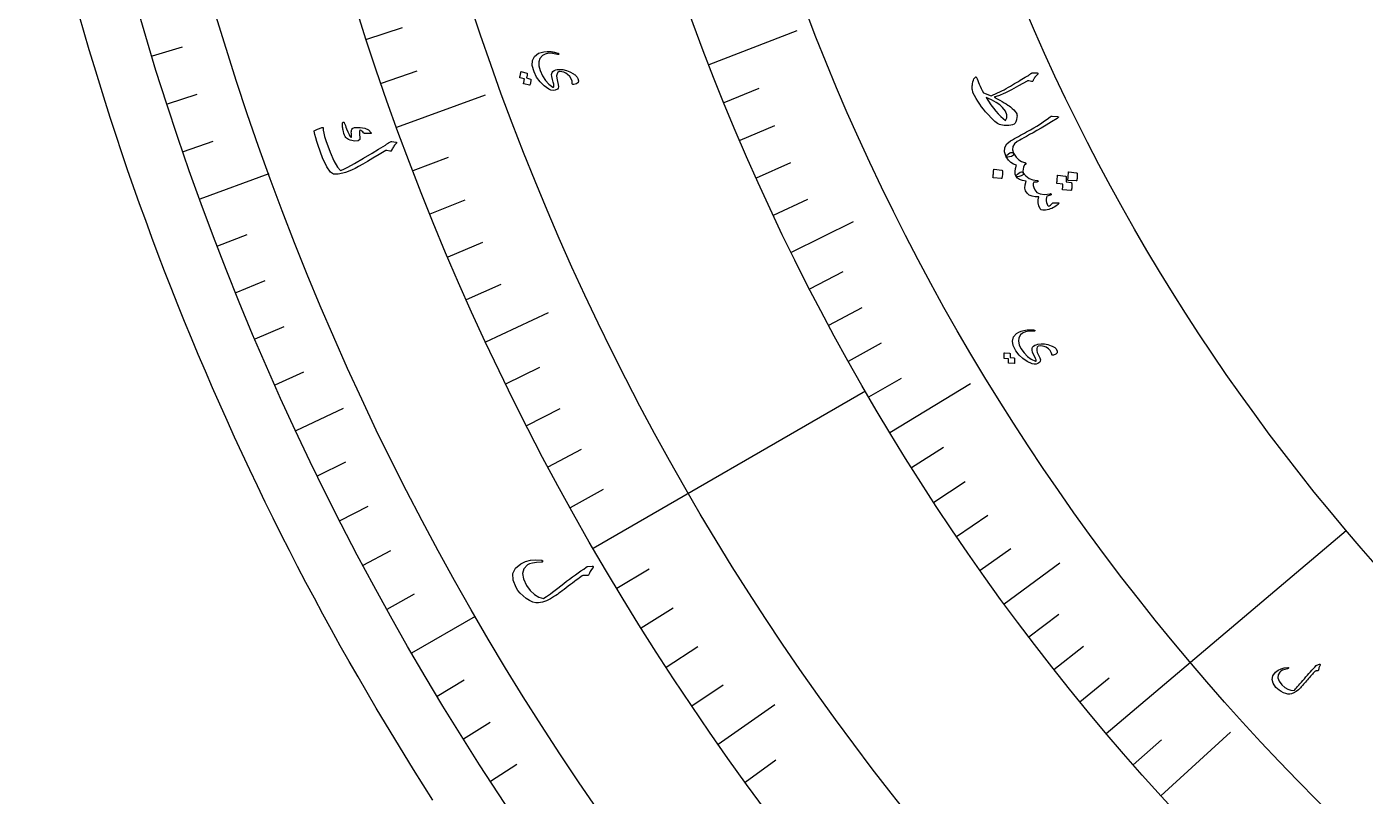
# Model space of a CAD drawing. Header units: millimetres. Extents: x -280 to 280, y -280 to 343.
# Drawn here: x -274.4 to -146.6, y -150.9 to -77.4 of the extents above; entities that cross this region are included whole.
import ezdxf

# ---------------------------------------------------------------- set-up
doc = ezdxf.new("R2010")
doc.units = ezdxf.units.MM
for name, color, linetype in [('CUT_OUTER', 1, 'Continuous'), ('ENGRAVE', 7, 'Continuous'), ('ENGRAVE_FINE', 8, 'Continuous'), ('TEXT', 5, 'Continuous')]:
    doc.layers.add(name, color=color, linetype=linetype)

msp = doc.modelspace()

# ---------------------------------------------------------------- linework, layer by layer
at = {"layer": 'CUT_OUTER'}
msp.add_lwpolyline([(-235.6354, -151.248), (-236.559, -149.7993), (-237.4737, -148.345), (-238.3795, -146.8851), (-239.2762, -145.4197), (-240.164, -143.9488), (-241.0427, -142.4724), (-241.9124, -140.9907), (-242.7729, -139.5037), (-243.6244, -138.0115), (-244.4666, -136.514), (-245.2996, -135.0115), (-246.1234, -133.5038), (-246.938, -131.9911), (-247.7432, -130.4734), (-248.5391, -128.9508), (-249.3256, -127.4234), (-250.1028, -125.8912), (-250.8705, -124.3542), (-251.6289, -122.8125), (-252.3777, -121.2663), (-253.117, -119.7154), (-253.8468, -118.1601), (-254.567, -116.6003), (-255.2777, -115.0361), (-255.9787, -113.4676), (-256.6701, -111.8948), (-257.3519, -110.3178), (-258.0239, -108.7366), (-258.6863, -107.1514), (-259.3389, -105.5621), (-259.9817, -103.9688), (-260.6147, -102.3716), (-261.238, -100.7706), (-261.8514, -99.1658), (-262.4549, -97.5572), (-263.0486, -95.945), (-263.6323, -94.3292), (-264.2062, -92.7098), (-264.7701, -91.0869), (-265.324, -89.4606), (-265.8679, -87.8309), (-266.4018, -86.1979), (-266.9257, -84.5617), (-267.4395, -82.9222), (-267.9433, -81.2797), (-268.437, -79.6341), (-268.9205, -77.9855), (-269.394, -76.334)], dxfattribs=at)
at = {"layer": 'ENGRAVE'}
for points in [[(-209.2578, -81.0341), (-200.8651, -77.784)], [(-239.0578, -87.0099), (-230.6006, -83.9317)], [(-257.8517, -93.8503), (-251.2738, -91.4562)], [(-201.4067, -98.948), (-195.483, -96.0378)], [(-230.5647, -107.5141), (-224.5831, -104.7248)], [(-220.3169, -127.2), (-194.3361, -112.2)], [(-191.999, -116.154), (-184.2985, -111.4954)], [(-248.6909, -115.9665), (-244.1593, -113.8534)], [(-171.3472, -144.8982), (-148.4398, -125.5268)], [(-181.0962, -132.5124), (-175.7698, -128.615)], [(-237.6374, -137.2), (-231.5752, -133.7)], [(-208.3923, -145.9178), (-202.9859, -142.1322)], [(-166.1453, -150.8346), (-159.4818, -144.7851)]]:
    msp.add_lwpolyline(points, dxfattribs=at)
for radius in [274.4, 274.4, 267.4, 254.4, 254.4, 243.9, 224.4, 224.4, 213.9, 194.4, 194.4]:
    msp.add_circle((0, 0), radius, dxfattribs=at)
at = {"layer": 'ENGRAVE_FINE'}
for points in [[(-241.9488, -78.6139), (-238.525, -77.5015)], [(-262.41, -80.2268), (-259.5411, -79.3497)], [(-240.5399, -82.8245), (-237.1361, -81.6525)], [(-260.9699, -84.7943), (-258.1167, -83.8672)], [(-207.8146, -84.6667), (-204.4807, -83.3084)], [(-206.3075, -88.2755), (-202.9978, -86.8593)], [(-259.4503, -89.3359), (-256.6137, -88.3592)], [(-237.5029, -91.1688), (-234.142, -89.8787)], [(-204.7369, -91.8594), (-201.4524, -90.3858)], [(-235.8756, -95.2999), (-232.5377, -93.9513)], [(-203.1032, -95.4173), (-199.8448, -93.8866)], [(-256.1745, -98.3362), (-253.3737, -97.2611)], [(-234.1764, -99.402), (-230.8626, -97.9954)], [(-199.6479, -102.4504), (-196.445, -100.8068)], [(-254.4192, -102.792), (-251.6377, -101.6682)], [(-232.406, -103.4738), (-229.1172, -102.0096)], [(-197.8273, -105.9233), (-194.6536, -104.224)], [(-252.5865, -107.2166), (-249.825, -106.0444)], [(-195.9452, -109.3656), (-192.8017, -107.611)], [(-250.6769, -111.6085), (-247.9362, -110.3883)], [(-228.6532, -111.5216), (-225.4175, -109.9435)], [(-194.0023, -112.7762), (-190.89, -110.9669)], [(-226.6721, -115.4952), (-223.4644, -113.8608)], [(-224.6219, -119.4336), (-221.4433, -117.7435)], [(-189.9358, -119.4978), (-186.8887, -117.5808)], [(-246.6291, -120.289), (-243.9327, -118.9739)], [(-187.8134, -122.8067), (-184.8004, -120.8365)], [(-222.5033, -123.3356), (-219.3546, -121.5903)], [(-244.4922, -124.575), (-241.8192, -123.213)], [(-185.6322, -126.0795), (-182.6542, -124.0568)], [(-242.2808, -128.823), (-239.632, -127.4146)], [(-183.393, -129.315), (-180.4508, -127.2405)], [(-218.0634, -131.0257), (-214.9776, -129.1715)], [(-239.9956, -133.0318), (-237.3718, -131.5773)], [(-215.7434, -134.8115), (-212.6905, -132.9038)], [(-178.7426, -135.6704), (-175.875, -133.4939)], [(-213.3578, -138.5562), (-210.3386, -136.5955)], [(-176.3327, -138.7881), (-173.5039, -136.5615)], [(-235.2067, -141.3264), (-232.6352, -139.7813)], [(-210.9072, -142.2587), (-207.9226, -140.2456)], [(-173.8674, -141.8644), (-171.0781, -139.5885)], [(-232.7044, -145.4098), (-230.1603, -143.8201)], [(-168.773, -147.8886), (-166.0654, -145.5161)], [(-230.1312, -149.449), (-227.6152, -147.815)], [(-205.8139, -149.5326), (-202.9015, -147.4165)]]:
    msp.add_lwpolyline(points, dxfattribs=at)
at = {"layer": 'TEXT'}
for points in [[(-222.3392, -82.8295), (-222.3462, -82.6182), (-222.4214, -82.4076), (-222.565, -82.1974), (-222.7768, -81.9875), (-222.9489, -81.8679), (-223.133, -81.7831), (-223.329, -81.7331), (-223.5371, -81.7179), (-223.5758, -81.7229), (-223.6132, -81.7358), (-223.6495, -81.7564), (-223.6845, -81.785), (-223.7752, -81.9233), (-223.8122, -82.1133), (-223.7954, -82.3549), (-223.7245, -82.6481), (-223.6514, -82.9363), (-223.6301, -83.1576), (-223.6608, -83.3119), (-223.7438, -83.3993), (-223.9541, -83.484), (-224.1589, -83.5124), (-224.3581, -83.4845), (-224.5518, -83.4002), (-225.0094, -83.0731), (-225.3992, -82.6871), (-225.7207, -82.2428), (-225.9737, -81.7404), (-226.141, -81.1524), (-226.1236, -80.6618), (-225.9222, -80.2693), (-225.5374, -79.9752), (-225.3018, -79.8825), (-225.0305, -79.8252), (-224.7238, -79.8031), (-224.3814, -79.8159), (-224.2833, -79.8278), (-224.1877, -79.8418), (-224.0946, -79.8578), (-224.0041, -79.876), (-223.9156, -79.8966), (-223.8286, -79.9197), (-223.7432, -79.9454), (-223.6593, -79.9736), (-223.6224, -79.9917), (-223.6025, -80.0126), (-223.5998, -80.0363), (-223.6142, -80.0628), (-223.6367, -80.0828), (-223.6621, -80.0948), (-223.6904, -80.0987), (-223.7215, -80.0947), (-224.1949, -79.9927), (-224.5952, -79.9745), (-224.9227, -80.0407), (-225.1771, -80.1916), (-225.4036, -80.4671), (-225.516, -80.7935), (-225.5141, -81.1708), (-225.3977, -81.5986), (-225.1623, -82.1155), (-224.8789, -82.5546), (-224.5479, -82.9156), (-224.1697, -83.1984), (-224.141, -83.2131), (-224.1175, -83.214), (-224.0992, -83.2009), (-224.086, -83.174), (-224.0773, -83.0814), (-224.0958, -82.9331), (-224.1413, -82.7293), (-224.2138, -82.4698), (-224.2766, -82.2019), (-224.2892, -81.9845), (-224.2518, -81.8178), (-224.1643, -81.7018), (-224.0423, -81.6184), (-223.9047, -81.5575), (-223.7514, -81.519), (-223.5825, -81.503), (-223.2321, -81.5225), (-222.8873, -81.6007), (-222.5483, -81.7373), (-222.2148, -81.9322), (-222.1328, -81.9863), (-222.0588, -82.0409), (-221.993, -82.0961), (-221.9351, -82.1516), (-221.8852, -82.2072), (-221.8428, -82.2623), (-221.8081, -82.317), (-221.7809, -82.3711), (-221.7196, -82.5995), (-221.7662, -82.771), (-221.921, -82.8857), (-222.184, -82.9435), (-222.2613, -82.9417), (-222.3129, -82.9222), (-222.3389, -82.8848), (-222.3392, -82.8295)], [(-226.3052, -82.4286), (-226.2952, -82.4333), (-226.2871, -82.442), (-226.2808, -82.4548), (-226.2763, -82.4716), (-226.2767, -82.5376), (-226.2798, -82.6025), (-226.2858, -82.6664), (-226.2947, -82.7293), (-226.3066, -82.7916), (-226.3218, -82.8539), (-226.3403, -82.9162), (-226.3622, -82.9784), (-226.3708, -82.9921), (-226.3821, -83.0008), (-226.396, -83.0046), (-226.4125, -83.0036), (-226.9596, -82.8817), (-226.9683, -82.8761), (-226.9724, -82.8646), (-226.9722, -82.8473), (-226.9674, -82.8241), (-226.9614, -82.8072), (-226.9543, -82.7808), (-226.9462, -82.7447), (-226.937, -82.699), (-226.9266, -82.6432), (-226.9146, -82.5767), (-226.9011, -82.4997), (-226.8861, -82.4122), (-227.3122, -82.3118), (-227.3265, -82.3053), (-227.3339, -82.2928), (-227.3344, -82.2745), (-227.3278, -82.2504), (-227.3222, -82.2294), (-227.3142, -82.1968), (-227.3038, -82.1524), (-227.2911, -82.0962), (-227.2763, -82.0276), (-227.2596, -81.9457), (-227.2411, -81.8506), (-227.2206, -81.7424), (-227.2152, -81.73), (-227.2079, -81.7227), (-227.1987, -81.7207), (-227.1877, -81.7238), (-226.6566, -81.8604), (-226.6467, -81.8651), (-226.6386, -81.8739), (-226.6323, -81.8867), (-226.6279, -81.9035), (-226.6258, -81.9587), (-226.6269, -82.0135), (-226.631, -82.0676), (-226.6382, -82.1213), (-226.6481, -82.1742), (-226.6604, -82.2264), (-226.675, -82.2777), (-226.6919, -82.3282)], [(-178.4049, -81.8497), (-178.3048, -81.8471), (-178.216, -81.8451), (-178.1386, -81.8437), (-178.0725, -81.843), (-178.0185, -81.8427), (-177.9772, -81.8425), (-177.9487, -81.8425), (-177.9329, -81.8426), (-177.9102, -81.8475), (-177.8911, -81.8575), (-177.8754, -81.8725), (-177.8633, -81.8925), (-177.8582, -81.9112), (-177.8601, -81.9298), (-177.8691, -81.9482), (-177.8852, -81.9664), (-177.9651, -82.0511), (-178.0351, -82.1267), (-178.0953, -82.1933), (-178.1457, -82.2508), (-178.1661, -82.2799), (-178.1873, -82.3122), (-178.2093, -82.3478), (-178.2322, -82.3866), (-178.2557, -82.4292), (-178.2795, -82.476), (-178.3038, -82.5269), (-178.3284, -82.582), (-178.3597, -82.624), (-178.397, -82.6505), (-178.4404, -82.6614), (-178.4897, -82.6568), (-178.7482, -82.6022), (-178.7884, -82.5973), (-178.8265, -82.5994), (-178.8625, -82.6086), (-178.8963, -82.6248), (-179.7082, -83.0897), (-180.3717, -83.4542), (-180.8869, -83.7182), (-181.2541, -83.8811), (-181.394, -83.9362), (-181.522, -83.9853), (-181.6383, -84.0283), (-181.7427, -84.0653), (-181.8359, -84.0964), (-181.9183, -84.122), (-181.9898, -84.1419), (-182.0505, -84.1563), (-181.7683, -84.3048), (-181.5111, -84.4439), (-181.2789, -84.5739), (-181.0717, -84.6948), (-180.8893, -84.8061), (-180.7314, -84.9071), (-180.598, -84.9979), (-180.4892, -85.0786), (-180.3125, -85.2299), (-180.1605, -85.3777), (-180.0335, -85.522), (-179.9314, -85.6628), (-179.8901, -85.7434), (-179.8651, -85.8364), (-179.8563, -85.9419), (-179.8638, -86.0599), (-179.9068, -86.3071), (-179.9684, -86.5027), (-180.0489, -86.6468), (-180.1483, -86.7392), (-180.2796, -86.7995), (-180.4405, -86.84), (-180.6309, -86.8605), (-180.8508, -86.861), (-181.0727, -86.8499), (-181.2614, -86.8321), (-181.4169, -86.8077), (-181.5391, -86.7766), (-181.7209, -86.6796), (-181.9682, -86.4816), (-182.2806, -86.182), (-182.6577, -85.7803), (-182.858, -85.5513), (-183.0514, -85.3135), (-183.2379, -85.0669), (-183.4174, -84.8117), (-183.5899, -84.5489), (-183.7555, -84.2798), (-183.9141, -84.0045), (-184.0657, -83.723), (-184.0928, -83.6071), (-184.1135, -83.4949), (-184.1279, -83.3862), (-184.136, -83.2812), (-184.1381, -83.1788), (-184.1348, -83.0781), (-184.126, -82.979), (-184.1118, -82.8817), (-184.075, -82.7055), (-184.028, -82.5519), (-183.9708, -82.4206), (-183.9036, -82.3118), (-183.8395, -82.24), (-183.7874, -82.2085), (-183.7475, -82.2175), (-183.7196, -82.2667), (-183.6716, -82.4197), (-183.6142, -82.5819), (-183.5472, -82.7532), (-183.4707, -82.9336), (-183.3846, -83.1231), (-183.2889, -83.3217), (-183.1836, -83.5294), (-183.0687, -83.7461), (-182.3345, -84.0259), (-182.1293, -83.9427), (-181.9241, -83.8543), (-181.719, -83.7606), (-181.514, -83.6617), (-181.3084, -83.558), (-181.1014, -83.4495), (-180.893, -83.3364), (-180.6833, -83.2187), (-180.4767, -83.0998), (-180.2777, -82.9834), (-180.0864, -82.8694), (-179.9027, -82.7578), (-179.7256, -82.6494), (-179.5544, -82.5448), (-179.389, -82.444), (-179.2294, -82.3472), (-179.0817, -82.2573), (-178.9521, -82.1774), (-178.8406, -82.1076), (-178.7472, -82.0479), (-178.6714, -81.998), (-178.6127, -81.9576), (-178.5712, -81.9269), (-178.5469, -81.9057), (-178.5175, -81.886), (-178.484, -81.8701), (-178.4465, -81.858), (-178.4049, -81.8497)], [(-181.2443, -85.1446), (-181.5064, -84.9058), (-181.854, -84.6654), (-182.287, -84.4228), (-182.8055, -84.1774), (-182.5787, -84.543), (-182.3493, -84.8831), (-182.1174, -85.1978), (-181.8833, -85.487), (-181.6482, -85.7507), (-181.4134, -85.989), (-181.1791, -86.2019), (-180.9452, -86.3894), (-180.82, -86.1269), (-180.8283, -85.8322), (-180.9698, -85.505), (-181.2443, -85.1446)], [(-241.5169, -87.5494), (-241.5133, -87.5658), (-241.5147, -87.5818), (-241.5212, -87.5971), (-241.5326, -87.6119), (-241.5447, -87.6199), (-241.5587, -87.6261), (-241.5745, -87.6307), (-241.592, -87.6335), (-242.106, -87.6204), (-242.1594, -87.6154), (-242.2026, -87.6055), (-242.2356, -87.5907), (-242.2583, -87.571), (-242.3267, -87.4764), (-242.3989, -87.4009), (-242.475, -87.3446), (-242.555, -87.3075), (-242.59, -87.307), (-242.6172, -87.3346), (-242.6367, -87.3904), (-242.6485, -87.4742), (-242.648, -87.5273), (-242.6458, -87.5815), (-242.642, -87.6369), (-242.6366, -87.6935), (-242.6293, -87.7518), (-242.62, -87.8124), (-242.6087, -87.8752), (-242.5953, -87.9403), (-242.6075, -88.1864), (-242.7667, -88.3217), (-243.0732, -88.3461), (-243.527, -88.2589), (-243.6712, -88.2072), (-243.7902, -88.1487), (-243.8841, -88.0834), (-243.9527, -88.0113), (-244.0063, -87.9243), (-244.0611, -87.797), (-244.1171, -87.6295), (-244.1742, -87.4218), (-244.201, -87.3149), (-244.2227, -87.2123), (-244.2393, -87.1137), (-244.2508, -87.0193), (-244.2587, -86.9297), (-244.2648, -86.8453), (-244.2689, -86.7663), (-244.2711, -86.6925), (-244.2627, -86.6436), (-244.247, -86.6053), (-244.2239, -86.5774), (-244.1935, -86.5601), (-244.1581, -86.5535), (-244.1285, -86.5609), (-244.1048, -86.5823), (-244.0868, -86.6176), (-244.037, -86.7328), (-243.9824, -86.8641), (-243.9233, -87.0117), (-243.8594, -87.1755), (-243.7398, -87.4809), (-243.6346, -87.7151), (-243.544, -87.8782), (-243.4682, -87.9702), (-243.4531, -87.9803), (-243.4372, -87.9828), (-243.4204, -87.978), (-243.4026, -87.9656), (-243.3931, -87.9538), (-243.3869, -87.936), (-243.3841, -87.9123), (-243.3846, -87.8827), (-243.4133, -87.6164), (-243.4204, -87.5033), (-243.4136, -87.402), (-243.393, -87.3124), (-243.3586, -87.2345), (-243.3113, -87.1623), (-243.2547, -87.1093), (-243.1889, -87.0756), (-243.1137, -87.0611), (-242.5782, -87.0426), (-242.1337, -87.1179), (-241.78, -87.2867), (-241.5169, -87.5494)], [(-175.9804, -86.0184), (-175.9505, -86.0217), (-175.9287, -86.0277), (-175.915, -86.0366), (-175.9093, -86.0482), (-175.9107, -86.0707), (-175.9329, -86.1012), (-175.976, -86.1395), (-176.0399, -86.1858), (-176.5778, -86.5255), (-177.0782, -86.8333), (-177.5412, -87.1092), (-177.9668, -87.353), (-178.3337, -87.5556), (-178.6623, -87.7377), (-178.9526, -87.8994), (-179.2047, -88.0405), (-179.4186, -88.1606), (-179.5948, -88.2593), (-179.7332, -88.3364), (-179.8339, -88.3921), (-180.1094, -88.6114), (-180.2627, -88.8725), (-180.2937, -89.1756), (-180.2019, -89.5203), (-180.1814, -89.6187), (-180.2068, -89.7008), (-180.2781, -89.7666), (-180.3953, -89.8161), (-180.5922, -89.8695), (-180.7394, -89.8945), (-180.8368, -89.8911), (-180.8845, -89.8594), (-181.0458, -89.3882), (-181.0326, -88.9765), (-180.8455, -88.625), (-180.485, -88.3337), (-180.2979, -88.2241), (-180.1096, -88.1158), (-179.9202, -88.0087), (-179.7295, -87.9028), (-179.538, -87.7976), (-179.3456, -87.6927), (-179.1526, -87.5881), (-178.9589, -87.4837), (-178.589, -87.2853), (-178.2594, -87.0997), (-177.9701, -86.9269), (-177.7211, -86.7669), (-177.4852, -86.6065), (-177.2353, -86.4325), (-176.9715, -86.2448), (-176.6936, -86.0436), (-176.6423, -86.0099), (-176.5917, -85.987), (-176.5417, -85.9748), (-176.4924, -85.9732)], [(-239.1389, -88.5785), (-239.2124, -88.6588), (-239.2803, -88.7394), (-239.3427, -88.8204), (-239.3995, -88.9017), (-239.4506, -88.9839), (-239.4957, -89.0675), (-239.5349, -89.1524), (-239.5681, -89.2387), (-239.5911, -89.2756), (-239.6256, -89.2979), (-239.6715, -89.3056), (-239.7289, -89.2986), (-240.0386, -89.2433), (-240.0716, -89.239), (-240.0987, -89.2372), (-240.1201, -89.238), (-240.1357, -89.2415), (-240.7712, -89.6339), (-241.3469, -89.9847), (-241.8628, -90.2935), (-242.3191, -90.5602), (-242.7155, -90.7839), (-243.0517, -90.9638), (-243.3279, -91.0996), (-243.544, -91.1913), (-243.9585, -91.3465), (-244.0926, -91.3883), (-244.2297, -91.4239), (-244.3696, -91.4534), (-244.5125, -91.4766), (-244.6585, -91.4932), (-244.8078, -91.5024), (-244.9605, -91.5044), (-245.1164, -91.4991), (-245.4124, -91.3175), (-245.7581, -90.8025), (-246.1513, -89.9533), (-246.5887, -88.769), (-246.7092, -88.3934), (-246.8107, -88.0423), (-246.8934, -87.716), (-246.9572, -87.4144), (-246.9553, -87.3842), (-246.9454, -87.3597), (-246.9276, -87.3407), (-246.9018, -87.3274), (-246.7741, -87.2735), (-246.6576, -87.2254), (-246.5522, -87.183), (-246.458, -87.1464), (-246.3738, -87.1151), (-246.2987, -87.0888), (-246.2326, -87.0676), (-246.1755, -87.0513), (-246.1428, -87.0439), (-246.1212, -87.0489), (-246.1109, -87.0662), (-246.1118, -87.096), (-246.1012, -87.3168), (-246.0539, -87.5896), (-245.9699, -87.9143), (-245.8488, -88.2908), (-245.4467, -89.401), (-245.0766, -90.249), (-244.7413, -90.8353), (-244.4425, -91.1606), (-244.1852, -91.064), (-243.7366, -90.8371), (-243.0965, -90.4804), (-242.2648, -89.9945), (-241.4342, -89.5019), (-240.8066, -89.1274), (-240.3823, -88.8702), (-240.1615, -88.73), (-240.1018, -88.6896), (-240.0459, -88.6518), (-239.9939, -88.6166), (-239.9457, -88.5841), (-239.902, -88.5543), (-239.8631, -88.5276), (-239.8291, -88.5038), (-239.8001, -88.483), (-239.735, -88.4425), (-239.6685, -88.4156), (-239.6006, -88.4024), (-239.5313, -88.4027), (-239.1511, -88.4415), (-239.1246, -88.4465), (-239.1051, -88.4552), (-239.0926, -88.4676), (-239.0872, -88.4839), (-239.091, -88.5077), (-239.1009, -88.5314), (-239.1169, -88.555), (-239.1389, -88.5785)], [(-179.2694, -91.3734), (-179.2581, -91.4434), (-179.2559, -91.4978), (-179.2629, -91.5365), (-179.279, -91.5597), (-179.31, -91.5827), (-179.3505, -91.6058), (-179.4005, -91.6289), (-179.46, -91.6521), (-179.6562, -91.7159), (-179.803, -91.7483), (-179.9004, -91.7495), (-179.9484, -91.7195), (-180.0242, -91.4995), (-180.042, -91.2503), (-180.002, -90.972), (-179.9038, -90.6649), (-180.1873, -90.562), (-180.4453, -90.3935), (-180.6778, -90.1593), (-180.8845, -89.8594), (-180.8947, -89.821), (-180.8873, -89.7822), (-180.8624, -89.7431), (-180.82, -89.7036), (-180.5317, -89.4845), (-180.4994, -89.4602), (-180.4596, -89.444), (-180.4122, -89.436), (-180.3572, -89.436), (-180.3106, -89.4443), (-180.2691, -89.4612), (-180.2329, -89.4865), (-180.2019, -89.5203), (-179.9537, -89.8763), (-179.6936, -90.1404), (-179.4222, -90.3129), (-179.1397, -90.3937), (-179.1027, -90.4012), (-179.0714, -90.4162), (-179.0457, -90.4389), (-179.0257, -90.4691), (-179.0149, -90.5011), (-179.0169, -90.5288), (-179.0317, -90.5523), (-179.0593, -90.5716), (-179.0871, -90.5869), (-179.1103, -90.6021), (-179.1286, -90.6174), (-179.1423, -90.6326), (-179.2303, -90.8371), (-179.2809, -91.0288), (-179.2939, -91.2076), (-179.2694, -91.3734)], [(-181.3084, -91.1327), (-181.2941, -91.1375), (-181.2817, -91.1481), (-181.2711, -91.1644), (-181.2624, -91.1864), (-181.247, -91.3652), (-181.249, -91.5422), (-181.2684, -91.7173), (-181.3053, -91.8906), (-181.3143, -91.9102), (-181.3268, -91.9231), (-181.3426, -91.9293), (-181.3618, -91.9288), (-182.1186, -91.8583), (-182.1391, -91.8517), (-182.1512, -91.8361), (-182.1547, -91.8114), (-182.1499, -91.7775), (-182.1456, -91.7483), (-182.1402, -91.7027), (-182.1334, -91.6408), (-182.1253, -91.5626), (-182.1164, -91.4672), (-182.1071, -91.3535), (-182.0974, -91.2217), (-182.0873, -91.0717), (-182.0836, -91.0506), (-182.0761, -91.0373), (-182.0648, -91.0316), (-182.0496, -91.0336)], [(-175.9039, -94.248), (-175.884, -94.2582), (-175.8775, -94.2793), (-175.8845, -94.3111), (-175.9049, -94.3538), (-175.9475, -94.4108), (-176.018, -94.4743), (-176.1161, -94.5443), (-176.242, -94.6209), (-176.3881, -94.7023), (-176.536, -94.7715), (-176.6856, -94.8284), (-176.8371, -94.873), (-177.1466, -94.9319), (-177.3866, -94.9411), (-177.557, -94.9009), (-177.6577, -94.8112), (-177.783, -94.5387), (-177.8442, -94.2576), (-177.8411, -93.968), (-177.7739, -93.6702), (-178.1249, -93.6749), (-178.4289, -93.6207), (-178.6859, -93.5078), (-178.8956, -93.3361), (-179.0372, -93.1148), (-179.101, -92.8495), (-179.0869, -92.5405), (-178.9947, -92.1883), (-179.342, -92.1204), (-179.6168, -92.0195), (-179.819, -91.8858), (-179.9484, -91.7195), (-179.9466, -91.6719), (-179.9022, -91.605), (-179.8154, -91.5189), (-179.686, -91.4137), (-179.5484, -91.3294), (-179.4331, -91.2946), (-179.3401, -91.3093), (-179.2694, -91.3734), (-179.0123, -91.6824), (-178.7027, -91.909), (-178.3409, -92.0531), (-177.9272, -92.1146), (-177.9047, -92.1179), (-177.8863, -92.1245), (-177.8722, -92.1344), (-177.8624, -92.1478), (-177.855, -92.1666), (-177.8523, -92.1855), (-177.8544, -92.2045), (-177.8613, -92.2235), (-177.898, -92.2515), (-177.9751, -92.2706), (-178.0926, -92.2808), (-178.2505, -92.282), (-178.3037, -92.4153), (-178.3075, -92.5816), (-178.2617, -92.7809), (-178.1664, -93.013), (-177.9643, -93.2589), (-177.6499, -93.4012), (-177.2237, -93.4395), (-176.6857, -93.3736), (-176.6584, -93.3699), (-176.6366, -93.3715), (-176.6203, -93.3784), (-176.6096, -93.3907), (-176.6004, -93.4127), (-176.5964, -93.4338), (-176.5976, -93.4542), (-176.6041, -93.4737), (-176.6178, -93.4929), (-176.6336, -93.5084), (-176.6513, -93.5202), (-176.671, -93.5282), (-177.0249, -93.6198), (-177.0563, -93.7484), (-177.0688, -93.8898), (-177.0624, -94.044), (-177.0371, -94.2111), (-176.9964, -94.3652), (-176.9478, -94.4732), (-176.8914, -94.5349), (-176.8273, -94.5505), (-176.7543, -94.5277), (-176.6638, -94.4702), (-176.5557, -94.3783), (-176.4301, -94.2518), (-176.3833, -94.237), (-176.2801, -94.2315), (-176.1203, -94.2352), (-175.9039, -94.248)], [(-174.691, -92.2911), (-174.6768, -92.2954), (-174.6643, -92.3054), (-174.6537, -92.321), (-174.6448, -92.3423), (-174.634, -92.4295), (-174.6272, -92.5159), (-174.6243, -92.6016), (-174.6255, -92.6864), (-174.6308, -92.7711), (-174.6406, -92.8564), (-174.6548, -92.9424), (-174.6735, -93.029), (-174.6827, -93.0487), (-174.6964, -93.0625), (-174.7144, -93.0703), (-174.7368, -93.0722), (-175.4938, -93.019), (-175.5064, -93.0132), (-175.5141, -92.9989), (-175.5166, -92.9759), (-175.5142, -92.9443), (-175.5121, -92.9234), (-175.5091, -92.8906), (-175.5051, -92.8461), (-175.5002, -92.7898), (-175.4947, -92.722), (-175.4892, -92.6429), (-175.4836, -92.5525), (-175.4779, -92.451), (-176.0343, -92.4117), (-176.0515, -92.4041), (-176.0612, -92.3879), (-176.0635, -92.363), (-176.0584, -92.3295), (-176.0543, -92.3007), (-176.0491, -92.2559), (-176.0428, -92.1951), (-176.0352, -92.1183), (-176.0269, -92.0245), (-176.0183, -91.9129), (-176.0094, -91.7835), (-176.0002, -91.6363), (-175.995, -91.6188), (-175.9864, -91.6078), (-175.9744, -91.6033), (-175.959, -91.6054), (-175.2288, -91.6868), (-175.2146, -91.6912), (-175.2021, -91.7012), (-175.1916, -91.7169), (-175.1828, -91.7382), (-175.1752, -91.8), (-175.1693, -91.862), (-175.1649, -91.9244), (-175.1623, -91.987), (-175.1619, -92.0497), (-175.1646, -92.1122), (-175.1704, -92.1746), (-175.1792, -92.2368)], [(-174.1795, -91.3723), (-174.1653, -91.3766), (-174.1529, -91.3865), (-174.1424, -91.4021), (-174.1336, -91.4233), (-174.1232, -91.5103), (-174.1168, -91.5964), (-174.1143, -91.6817), (-174.1159, -91.7662), (-174.1216, -91.8507), (-174.1318, -91.9357), (-174.1464, -92.0214), (-174.1655, -92.1076), (-174.1759, -92.132), (-174.1893, -92.1485), (-174.2057, -92.1572), (-174.225, -92.158), (-174.9811, -92.1042), (-174.9982, -92.0967), (-175.0079, -92.0805), (-175.0101, -92.0557), (-175.005, -92.0224), (-175.0009, -91.9937), (-174.9957, -91.949), (-174.9892, -91.8885), (-174.9816, -91.8119), (-174.9732, -91.7186), (-174.9645, -91.6074), (-174.9555, -91.4785), (-174.9461, -91.3319), (-174.9426, -91.3112), (-174.9352, -91.298), (-174.9239, -91.2921), (-174.9088, -91.2936)], [(-176.5412, -108.7039), (-176.5847, -108.5167), (-176.6889, -108.3421), (-176.854, -108.18), (-177.0799, -108.0302), (-177.2545, -107.9539), (-177.4336, -107.9107), (-177.6172, -107.9007), (-177.8055, -107.9237), (-177.8391, -107.935), (-177.8702, -107.9531), (-177.8989, -107.9779), (-177.9251, -108.0096), (-177.9816, -108.1489), (-177.9812, -108.3249), (-177.9235, -108.5374), (-177.8086, -108.7864), (-177.6925, -109.0306), (-177.6345, -109.2242), (-177.6347, -109.3672), (-177.6933, -109.4599), (-177.8659, -109.5725), (-178.0435, -109.6339), (-178.2261, -109.6442), (-178.4137, -109.6032), (-178.8796, -109.392), (-179.2953, -109.1164), (-179.6605, -108.7766), (-179.9747, -108.3729), (-180.2275, -107.8777), (-180.2984, -107.4369), (-180.1879, -107.0514), (-179.8964, -106.7213), (-179.7025, -106.5973), (-179.4707, -106.4984), (-179.201, -106.4248), (-178.8934, -106.376), (-178.8038, -106.3693), (-178.716, -106.365), (-178.6302, -106.363), (-178.5462, -106.3633), (-178.4637, -106.366), (-178.3821, -106.3713), (-178.3014, -106.3792), (-178.2216, -106.3896), (-178.1854, -106.3992), (-178.1641, -106.4144), (-178.1575, -106.435), (-178.1657, -106.4613), (-178.1822, -106.4831), (-178.2028, -106.4982), (-178.2273, -106.5067), (-178.2558, -106.5085), (-178.6959, -106.5009), (-179.0562, -106.5551), (-179.3366, -106.6717), (-179.5369, -106.8511), (-179.6904, -107.1366), (-179.7332, -107.4476), (-179.6651, -107.7839), (-179.4859, -108.145), (-179.1849, -108.5647), (-178.8547, -108.9065), (-178.4958, -109.1702), (-178.1086, -109.3558), (-178.0804, -109.3639), (-178.0593, -109.3605), (-178.0452, -109.3456), (-178.0382, -109.3192), (-178.0468, -109.2351), (-178.0895, -109.1061), (-178.166, -108.9324), (-178.2764, -108.7137), (-178.3797, -108.4857), (-178.4293, -108.2941), (-178.4252, -108.1388), (-178.3677, -108.0199), (-178.2736, -107.924), (-178.1615, -107.8455), (-178.0316, -107.7842), (-177.8838, -107.7401), (-177.5678, -107.6958), (-177.2466, -107.7048), (-176.9202, -107.7668), (-176.5885, -107.8818), (-176.5058, -107.9156), (-176.4302, -107.9513), (-176.3617, -107.9888), (-176.3004, -108.0281), (-176.246, -108.0689), (-176.1985, -108.1106), (-176.1579, -108.1531), (-176.1241, -108.1966), (-176.0292, -108.3894), (-176.0405, -108.5506), (-176.1583, -108.6802), (-176.3827, -108.7781), (-176.4519, -108.7902), (-176.5014, -108.7819), (-176.5312, -108.7531), (-176.5412, -108.7039)], [(-180.1491, -109.0452), (-180.1393, -109.0477), (-180.1305, -109.0541), (-180.1226, -109.0643), (-180.1157, -109.0785), (-180.1044, -109.1374), (-180.0957, -109.1959), (-180.0898, -109.254), (-180.0866, -109.3117), (-180.0862, -109.3694), (-180.0888, -109.4276), (-180.0943, -109.4865), (-180.1028, -109.5458), (-180.1081, -109.5595), (-180.1166, -109.5693), (-180.1283, -109.5752), (-180.1433, -109.5771), (-180.6528, -109.5647), (-180.6615, -109.5612), (-180.6673, -109.5517), (-180.6701, -109.5362), (-180.6699, -109.5147), (-180.6675, -109.4986), (-180.6659, -109.4737), (-180.665, -109.4401), (-180.6649, -109.3977), (-180.6654, -109.3461), (-180.6665, -109.2847), (-180.668, -109.2136), (-180.67, -109.1328), (-181.0678, -109.1182), (-181.0818, -109.1149), (-181.0906, -109.1051), (-181.0942, -109.0889), (-181.0926, -109.0662), (-181.0913, -109.0465), (-181.0899, -109.0159), (-181.0885, -108.9745), (-181.087, -108.9221), (-181.0859, -108.8583), (-181.0855, -108.7823), (-181.0857, -108.6942), (-181.0866, -108.594), (-181.0839, -108.582), (-181.0787, -108.5742), (-181.0709, -108.5708), (-181.0605, -108.5717), (-180.5627, -108.6001), (-180.553, -108.6026), (-180.5442, -108.609), (-180.5363, -108.6193), (-180.5294, -108.6335), (-180.5179, -108.6824), (-180.5092, -108.7315), (-180.5033, -108.7805), (-180.5002, -108.8297), (-180.4997, -108.8786), (-180.5015, -108.9273), (-180.5055, -108.9757), (-180.5117, -109.0238)], [(-220.4295, -128.9168), (-220.3978, -128.9162), (-220.3707, -128.9235), (-220.3482, -128.9385), (-220.3302, -128.9613), (-220.3201, -128.9887), (-220.3209, -129.0175), (-220.3328, -129.0475), (-220.3556, -129.0788), (-220.4927, -129.2548), (-220.6025, -129.4213), (-220.685, -129.5785), (-220.7403, -129.7262), (-220.7634, -129.7738), (-220.8029, -129.8068), (-220.8591, -129.8249), (-220.9317, -129.8283), (-220.9695, -129.8254), (-221.0057, -129.8228), (-221.0403, -129.8206), (-221.0735, -129.8188), (-221.1046, -129.8171), (-221.1332, -129.8152), (-221.1593, -129.8131), (-221.1829, -129.8108), (-221.2249, -129.8084), (-221.2694, -129.8152), (-221.3163, -129.8311), (-221.3657, -129.8562), (-221.495, -129.9443), (-221.6347, -130.0424), (-221.785, -130.1506), (-221.9457, -130.2689), (-222.1171, -130.3967), (-222.2995, -130.5336), (-222.493, -130.6796), (-222.6974, -130.8348), (-222.8995, -130.9928), (-223.0904, -131.1398), (-223.2702, -131.2758), (-223.4387, -131.4006), (-223.5963, -131.5152), (-223.7432, -131.6201), (-223.8793, -131.7156), (-224.0046, -131.8014), (-224.3854, -132.0392), (-224.7704, -132.2231), (-225.1597, -132.3529), (-225.5534, -132.4284), (-225.811, -132.4277), (-226.0903, -132.3564), (-226.3911, -132.2144), (-226.7133, -132.0015), (-227.0244, -131.7481), (-227.2878, -131.4929), (-227.5033, -131.236), (-227.671, -130.9778), (-227.9627, -130.2578), (-227.9853, -129.6368), (-227.7397, -129.1159), (-227.2268, -128.695), (-226.7834, -128.4893), (-226.3055, -128.3651), (-225.7933, -128.3218), (-225.2467, -128.3589), (-225.2122, -128.3658), (-225.186, -128.3787), (-225.1681, -128.3976), (-225.1584, -128.4225), (-225.1538, -128.4522), (-225.1555, -128.4777), (-225.1635, -128.4991), (-225.1777, -128.5163), (-225.2019, -128.5365), (-225.2284, -128.5504), (-225.2573, -128.5578), (-225.2886, -128.5588), (-225.7416, -128.5793), (-226.1109, -128.6255), (-226.3965, -128.6977), (-226.5983, -128.7961), (-226.9432, -129.166), (-227.0741, -129.6169), (-226.9905, -130.1485), (-226.6916, -130.7599), (-226.328, -131.2567), (-225.9344, -131.6293), (-225.5115, -131.8778), (-225.0599, -132.0023), (-224.9274, -131.9164), (-224.7745, -131.8126), (-224.6013, -131.6911), (-224.4078, -131.5518), (-224.1938, -131.394), (-223.9589, -131.2169), (-223.7033, -131.0206), (-223.4269, -130.8051), (-223.1396, -130.5862), (-222.856, -130.3723), (-222.5761, -130.1632), (-222.2999, -129.959), (-222.0271, -129.7601), (-221.7574, -129.567), (-221.4909, -129.3797), (-221.2276, -129.1982), (-220.9803, -129.0127), (-220.9492, -128.9965), (-220.9184, -128.9843), (-220.8879, -128.9761), (-220.8576, -128.9719)], [(-150.9915, -138.29), (-150.9722, -138.2855), (-150.9547, -138.2864), (-150.9389, -138.2926), (-150.9248, -138.3043), (-150.915, -138.3197), (-150.9117, -138.3374), (-150.9149, -138.3574), (-150.9247, -138.3796), (-150.9852, -138.5053), (-151.0302, -138.6216), (-151.0598, -138.7287), (-151.074, -138.8264), (-151.0818, -138.8586), (-151.1016, -138.8839), (-151.1336, -138.9024), (-151.1776, -138.9139), (-151.201, -138.917), (-151.2235, -138.9202), (-151.245, -138.9234), (-151.2656, -138.9266), (-151.2848, -138.9296), (-151.3026, -138.9322), (-151.3188, -138.9343), (-151.3335, -138.936), (-151.3596, -138.94), (-151.3859, -138.95), (-151.4125, -138.9659), (-151.4394, -138.9877), (-151.5067, -139.0586), (-151.5792, -139.1369), (-151.6567, -139.2228), (-151.7394, -139.3162), (-151.8273, -139.4169), (-151.9207, -139.5245), (-152.0197, -139.6392), (-152.1242, -139.7609), (-152.2269, -139.8841), (-152.3242, -139.999), (-152.4162, -140.1057), (-152.5027, -140.2042), (-152.584, -140.2949), (-152.6599, -140.3783), (-152.7305, -140.4545), (-152.7959, -140.5234), (-152.9973, -140.7188), (-153.2084, -140.8817), (-153.4292, -141.0122), (-153.6597, -141.1101), (-153.8172, -141.1436), (-153.9971, -141.1369), (-154.1994, -141.09), (-154.4241, -141.0026), (-154.6474, -140.8892), (-154.8418, -140.7684), (-155.0072, -140.6404), (-155.1436, -140.5051), (-155.4168, -140.1048), (-155.5129, -139.7291), (-155.4322, -139.3784), (-155.1753, -139.053), (-154.932, -138.8682), (-154.6568, -138.7285), (-154.3498, -138.6338), (-154.0109, -138.5837), (-153.989, -138.5834), (-153.9713, -138.5878), (-153.9578, -138.5969), (-153.9486, -138.6108), (-153.9418, -138.6284), (-153.9394, -138.6442), (-153.9414, -138.6583), (-153.9478, -138.6707), (-153.9599, -138.6863), (-153.9742, -138.6983), (-153.9909, -138.7067), (-154.0099, -138.7115), (-154.2838, -138.7842), (-154.5032, -138.8616), (-154.6679, -138.9438), (-154.778, -139.0308), (-154.9394, -139.3026), (-154.9594, -139.5952), (-154.8378, -139.9085), (-154.5744, -140.242), (-154.2869, -140.497), (-153.9974, -140.6725), (-153.7065, -140.7684), (-153.4142, -140.7849), (-153.3446, -140.7149), (-153.2648, -140.6315), (-153.175, -140.5344), (-153.0751, -140.4239), (-152.9651, -140.2993), (-152.8449, -140.1602), (-152.7146, -140.0066), (-152.5741, -139.8385), (-152.4274, -139.6669), (-152.2823, -139.4988), (-152.1389, -139.3342), (-151.9971, -139.173), (-151.8566, -139.0155), (-151.7173, -138.862), (-151.5792, -138.7124), (-151.4423, -138.5668), (-151.3157, -138.4208), (-151.2989, -138.4068), (-151.2816, -138.3953), (-151.2641, -138.3862), (-151.2461, -138.3797)]]:
    msp.add_lwpolyline(points, close=True, dxfattribs=at)

doc.saveas('drawing.dxf')
